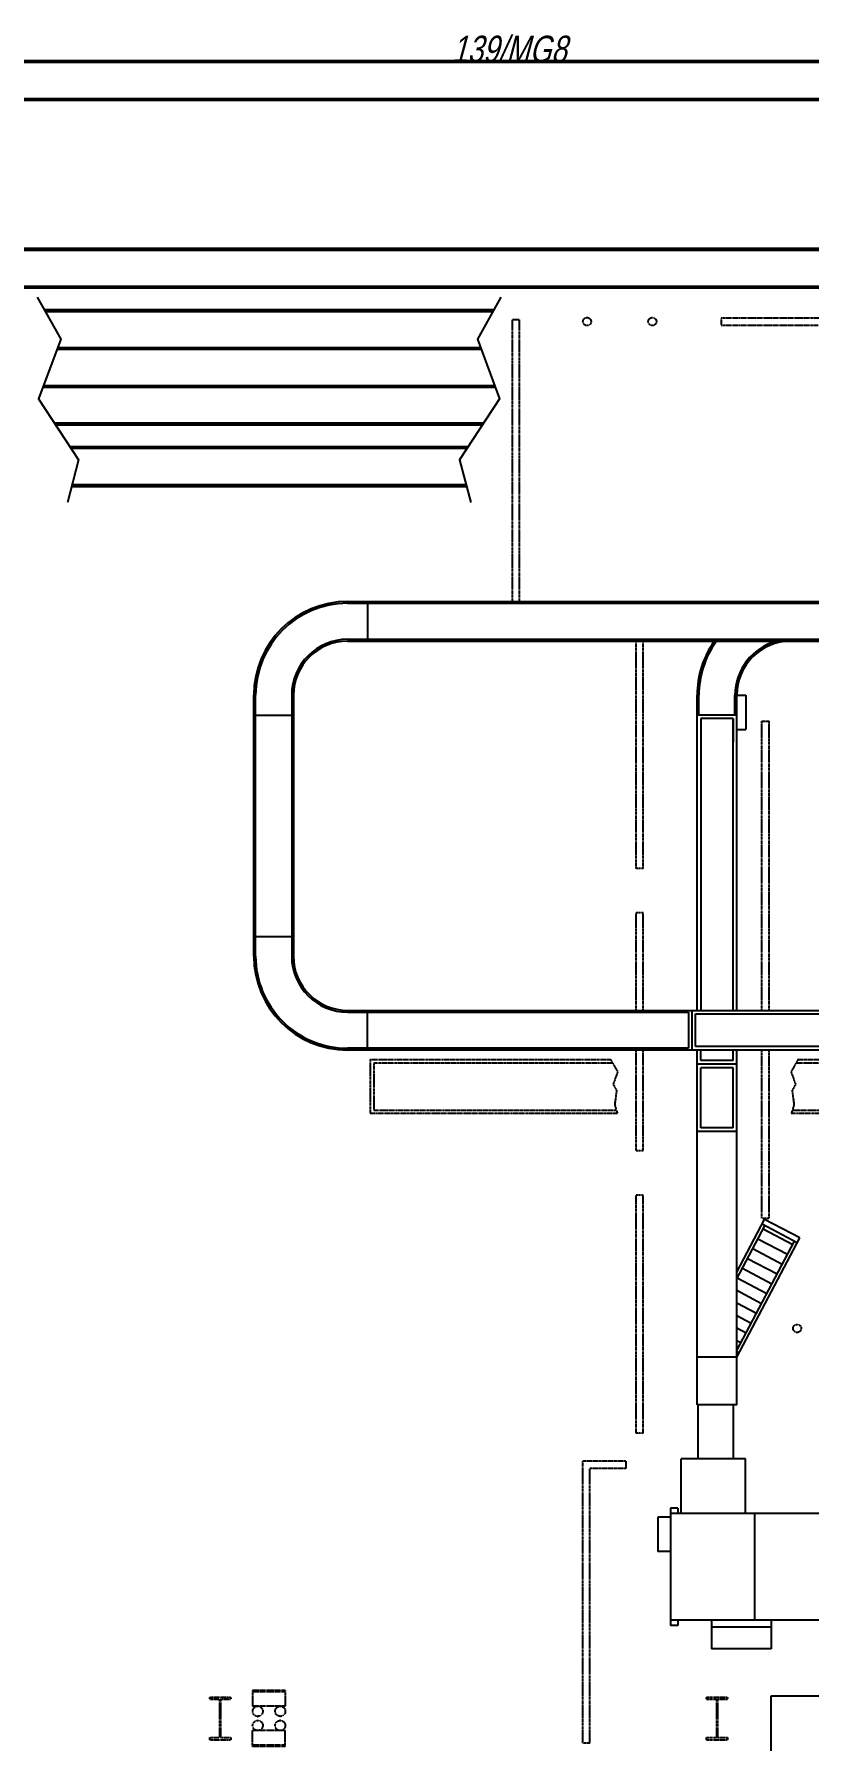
# Model space of a CAD drawing. Header units: millimetres. Extents: x -1732 to 458256, y -4349 to 130988.
# Drawn here: x 84873 to 95782, y 27918 to 52062 of the extents above; entities that cross this region are included whole.
import ezdxf

# ---------------------------------------------------------------- set-up
doc = ezdxf.new("R2010")
doc.units = ezdxf.units.MM
doc.header["$LTSCALE"] = 0.01
doc.header["$MEASUREMENT"] = 0
doc.linetypes.add('PHANTOM2', pattern=[31.75, 15.875, -3.175, 3.175, -3.175, 3.175, -3.175])
for name, color, linetype in [('F-E-EQP', 251, 'CONTINUOUS'), ('F-E-EQP-PH2', 251, 'PHANTOM2'), ('NODETEXTOLD', 5, 'CONTINUOUS'), ('S-E-ACI', 251, 'PHANTOM2')]:
    doc.layers.add(name, color=color, linetype=linetype)
doc.styles.add('TEXTXP', font='arial.ttf', dxfattribs={"width": 0.75, "oblique": 15})

msp = doc.modelspace()

# ---------------------------------------------------------------- linework, layer by layer
at = {"layer": 'F-E-EQP'}
for p, q in [((105878.06331, 51687.06744), (69474.48159, 51687.06744)), ((105878.06331, 51661.66709), (69474.48159, 51661.66709)), ((69474.55801, 51156.33542), (105877.86331, 51156.33542)), ((69474.55801, 51130.93507), (105877.86331, 51130.93507)), ((69474.55801, 49045.52592), (108540.2126, 49045.52592)), ((69474.55801, 49020.12557), (108540.2126, 49020.12557)), ((69474.75801, 48512.12627), (108540.2126, 48512.12627)), ((69474.75801, 48486.72592), (108540.2126, 48486.72592)), ((85012.32552, 48181.52592), (91347.49332, 48181.52592)), ((85026.56016, 48156.12557), (91333.25868, 48156.12557)), ((85191.7651, 47622.72592), (91168.05374, 47622.72592)), ((85201.17013, 47648.12627), (91158.64871, 47648.12627)), ((84994.19613, 47089.14747), (91365.62271, 47089.14747)), ((85003.60116, 47114.54782), (91356.21769, 47114.54782)), ((91200.79295, 46581.14817), (85159.02589, 46581.14817)), ((91184.09617, 46555.74782), (85175.72268, 46555.74782)), ((90983.47452, 46250.54782), (85376.34432, 46250.54782)), ((90966.77773, 46225.14747), (85393.04111, 46225.14747)), ((85398.83859, 45691.74782), (90960.98026, 45691.74782)), ((85405.54889, 45717.14817), (90954.26996, 45717.14817)), ((89286.55801, 44069.60198), (102140.51871, 44069.60198)), ((89286.55801, 44044.20163), (102162.90048, 44044.20163)), ((89565.95801, 44069.60198), (89565.95801, 43510.80198)), ((89286.55801, 43536.20233), (102359.24098, 43536.20233)), ((89286.55801, 43510.80198), (102372.88449, 43510.80198)), ((87965.75801, 39069.95332), (87965.75801, 42748.80198)), ((87991.15835, 39069.95209), (87991.15835, 42748.80198)), ((88499.15766, 42748.80198), (88499.15766, 39069.95332)), ((88524.55801, 42748.80198), (88524.55801, 39069.95332)), ((94209.75801, 38307.95332), (94209.75801, 42748.80198)), ((94235.15835, 42469.40198), (94235.15835, 42748.80198)), ((94743.15766, 42469.40198), (94743.15766, 42748.80198)), ((94768.55801, 38307.95332), (94768.55801, 42748.80198)), ((94768.55801, 42748.80198), (94895.55801, 42748.80198)), ((94895.55801, 42748.80198), (94895.55801, 42266.20198)), ((87965.75801, 42469.40198), (88524.55801, 42469.40198)), ((94768.55801, 42469.40198), (94209.75801, 42469.40198)), ((94717.75801, 42418.60163), (94260.55801, 42418.60163)), ((94260.55801, 42418.60163), (94260.55801, 38307.95332)), ((94717.75801, 38307.95332), (94717.75801, 42418.60163)), ((94717.75801, 42418.60163), (94717.75801, 42087.46648)), ((94768.55801, 42266.20198), (94895.55801, 42266.20198)), ((87965.75801, 39349.35332), (88524.55801, 39349.35332)), ((89286.55801, 38307.95332), (103633.23514, 38307.95332)), ((89286.55801, 38282.55298), (94087.15801, 38282.55298)), ((89565.95801, 37749.15332), (89565.95801, 38307.95332)), ((94087.15801, 38282.55298), (94087.15801, 37774.55367)), ((94137.95801, 37749.15332), (94137.95801, 38307.95332)), ((94188.75801, 37799.95332), (94188.75801, 38257.15332)), ((94188.75801, 38257.15332), (102981.08047, 38257.15332)), ((103815.20747, 37749.15332), (89286.55801, 37749.15332)), ((94087.15801, 37774.55367), (89286.55924, 37774.55367)), ((102981.08047, 37799.95332), (94188.75801, 37799.95332)), ((94209.75808, 32751.78434), (94209.75801, 37749.15332)), ((94260.55871, 37600.39644), (94260.55863, 37749.15332)), ((94717.75871, 37600.39644), (94717.75863, 37749.15332)), ((94768.55801, 32751.78548), (94768.55801, 37749.15332)), ((94768.55801, 37549.59609), (94209.75801, 37549.59609)), ((94717.75871, 37600.39644), (94260.55801, 37600.39644)), ((94717.75875, 37498.79574), (94260.55801, 37498.79574)), ((94260.55916, 36651.20233), (94260.55875, 37498.79574)), ((94717.75916, 36651.20233), (94717.75875, 37498.79574)), ((94768.55801, 36600.40198), (94209.75801, 36600.40198)), ((94717.75916, 36651.20233), (94260.55916, 36651.20233)), ((94768.55801, 34619.39012), (95160.26436, 35362.46894)), ((94768.55801, 34524.14372), (95163.62837, 35273.60417)), ((95618.62986, 35033.69185), (95124.33375, 35294.32337)), ((95654.56048, 35101.83741), (95160.26436, 35362.46894)), ((94768.55801, 33421.06389), (95654.56048, 35101.83741)), ((94768.55801, 33516.31029), (95579.34835, 35054.40413)), ((95067.09134, 35090.4705), (95482.83505, 34871.31547)), ((95140.01307, 35228.80523), (95555.75679, 35009.65021)), ((94921.24787, 34813.80102), (95336.99159, 34594.646)), ((94994.1696, 34952.13576), (95409.91332, 34732.98074)), ((94775.4044, 34537.13155), (95191.14812, 34317.97653)), ((94848.32614, 34675.46629), (95264.06985, 34456.31126)), ((94768.55801, 34363.96588), (95118.22638, 34179.64179)), ((94768.55801, 34187.1912), (95045.30465, 34041.30706)), ((94768.55801, 34010.41653), (94972.38292, 33902.97232)), ((94768.55801, 33833.64185), (94899.46118, 33764.63758)), ((94768.55801, 33656.86717), (94826.53945, 33626.30285)), ((94768.55801, 33421.06389), (94209.75801, 33421.06275)), ((94800.48725, 33481.61874), (94768.55801, 33498.45433)), ((94768.55801, 32751.78548), (94209.75808, 32751.78434)), ((94224.15498, 31986.78437), (94224.15342, 32751.78437)), ((94724.15498, 31986.78539), (94724.15342, 32751.78539)), ((94889.15498, 31986.78573), (93984.15498, 31986.78388)), ((93984.15656, 31216.78389), (93984.15498, 31986.78388)), ((94889.15656, 31216.78573), (94889.15498, 31986.78573)), ((93834.15666, 31166.78357), (93654.15666, 31166.7832)), ((93654.15666, 31166.7832), (93654.15765, 30681.7832)), ((93939.1564, 31291.78378), (93834.1564, 31291.78357)), ((93834.1564, 31291.78357), (93834.15977, 29641.7832)), ((96609.15656, 31216.78924), (93834.15656, 31216.78357)), ((93939.15656, 31216.78378), (93834.15656, 31216.78357)), ((93939.1564, 31291.78378), (93939.15656, 31216.78379)), ((95019.15656, 31216.786), (95019.15962, 29716.78563)), ((93834.15765, 30681.78357), (93654.15765, 30681.7832)), ((96609.15962, 29716.78888), (93834.15962, 29716.7832)), ((93939.15962, 29716.78342), (93939.15977, 29641.78342)), ((94414.15962, 29716.7844), (94414.16044, 29311.7844)), ((95254.15962, 29716.78611), (95254.16044, 29311.78611)), ((93939.15977, 29641.78342), (93834.15977, 29641.7832)), ((95254.15982, 29616.78611), (94414.15982, 29616.7844)), ((95254.16044, 29311.78611), (94414.16044, 29311.7844)), ((96479.15801, 28646.78228), (95249.15801, 28646.78228)), ((95249.15801, 28646.78228), (95249.15801, 27876.78228))]:
    msp.add_line(p, q, dxfattribs=at)
for points in [[(84915.01397, 48355.16906), (85244.9648, 47766.40341), (84933.26553, 46924.59099), (85497.69383, 46065.94226), (85339.0393, 45465.39097)], [(91444.80488, 48355.16906), (91114.85404, 47766.40341), (91426.55332, 46924.59099), (90862.12501, 46065.94226), (91020.77955, 45465.39097)]]:
    msp.add_lwpolyline(points, dxfattribs=at)
for centre, radius, start, end in [((89286.55801, 42748.80198), 1320.8, 90, 180), ((89286.55801, 42748.80198), 1295.39965, 90, 180), ((89286.55801, 42748.80198), 787.40035, 90, 180), ((89286.55801, 42748.80198), 762, 90, 180), ((95530.55801, 42748.80198), 1320.8, 144.765582016, 180), ((95530.55801, 42748.80198), 1295.39965, 144.765582016, 180), ((95530.55801, 42748.80198), 787.40035, 104.59264805, 180), ((95530.55801, 42748.80198), 762, 90, 180), ((89286.55801, 39069.95332), 1320.8, 180, 270), ((89286.55801, 39069.95332), 1295.39965, 179.999945316, 270.000054752), ((89286.55801, 39069.95332), 787.40035, 180, 270), ((89286.55801, 39069.95332), 762, 180, 270)]:
    msp.add_arc(centre, radius, start, end, dxfattribs=at)
at = {"layer": 'F-E-EQP-PH2'}
for p, q in [((94550.15801, 48064.13913), (96015.15801, 48064.13913)), ((94550.15801, 48064.13913), (94550.15801, 47962.13913)), ((91704.15801, 48036.78228), (91604.15801, 48036.78228)), ((91604.15801, 48036.78228), (91604.15801, 44069.60198)), ((91704.15801, 48036.78228), (91704.15801, 44069.60198)), ((94550.15801, 47962.13913), (95913.15801, 47962.13913)), ((93349.15316, 40309.06229), (93349.15316, 43510.80198)), ((93449.15316, 40309.06229), (93449.15316, 43510.80198)), ((95123.3313, 38307.95332), (95123.68486, 42381.78228)), ((95123.68486, 42381.78228), (95226.09604, 42381.78228)), ((95225.73038, 38307.95332), (95226.09604, 42381.78228)), ((93449.15316, 40309.06229), (93349.15316, 40309.06229)), ((93449.15316, 40309.06229), (93349.15316, 40309.06229)), ((93349.15316, 38307.95332), (93349.15316, 39684.06229)), ((93449.15316, 39684.06229), (93349.15316, 39684.06229)), ((93449.15316, 38307.95332), (93449.15316, 39684.06229)), ((93349.15316, 36329.06229), (93349.15316, 37749.15332)), ((93449.15316, 36329.06229), (93449.15316, 37749.15332)), ((95123.35801, 35381.78228), (95123.35801, 37749.15332)), ((95225.75801, 35381.78228), (95225.75801, 37749.15332)), ((89606.61781, 37615.45773), (89606.61781, 36853.45772)), ((89606.61781, 37615.45773), (92991.41191, 37615.45773)), ((93019.8454, 37565.49051), (89655.61781, 37565.49051)), ((89655.61781, 37565.49051), (89655.61781, 36902.66174)), ((104440.9993, 37565.49051), (95603.2004, 37565.49051)), ((95631.63388, 37615.45773), (104391.2361, 37615.45773)), ((93087.23008, 36853.45772), (89606.61781, 36853.45772)), ((89655.61781, 36902.66174), (93071.68617, 36902.66174)), ((105153.23611, 36853.45772), (95535.81571, 36853.45772)), ((95551.35963, 36902.66174), (105103.82807, 36902.66174)), ((93449.15316, 36329.06229), (93349.15316, 36329.06229)), ((93449.15316, 36329.06229), (93349.15316, 36329.06229)), ((93449.15316, 35704.06229), (93349.15316, 35704.06229)), ((93349.15316, 32349.06229), (93349.15316, 35704.06229)), ((93449.15316, 32349.06229), (93449.15316, 35704.06229)), ((95123.35801, 35381.78228), (95225.75801, 35381.78228)), ((93449.15316, 32349.06229), (93349.15316, 32349.06229)), ((93449.15316, 32349.06229), (93349.15316, 32349.06229)), ((92599.16315, 27984.06161), (92599.15505, 31954.06161)), ((93209.15505, 31954.06161), (92599.15505, 31954.06161)), ((93209.15526, 31854.06161), (93209.15505, 31954.06161)), ((92699.16315, 27984.06161), (92699.15526, 31854.06161)), ((93209.15526, 31854.06161), (92699.15526, 31854.06161)), ((88409.15801, 28726.21978), (87949.15801, 28726.21978)), ((87949.15801, 28726.21978), (87949.15801, 28503.21978)), ((88409.15801, 28707.21978), (87949.15801, 28707.21978)), ((88409.15801, 28503.21978), (87949.15801, 28503.21978)), ((88409.15801, 28726.21978), (88409.15801, 28503.21978)), ((88014.24551, 28360.34478), (88026.94551, 28360.34478)), ((88014.24551, 28303.21978), (88026.94551, 28303.21978)), ((88344.07051, 28360.34478), (88331.37051, 28360.34478)), ((88344.07051, 28303.21978), (88331.37051, 28303.21978)), ((88409.15801, 28160.34478), (87949.15801, 28160.34478)), ((87949.15801, 27937.34478), (87949.15801, 28160.34478)), ((88409.15801, 27937.34478), (88409.15801, 28160.34478)), ((88409.15801, 27956.34478), (87949.15801, 27956.34478)), ((88409.15801, 27937.34478), (87949.15801, 27937.34478)), ((92699.16315, 27984.06161), (92599.16315, 27984.06161))]:
    msp.add_line(p, q, dxfattribs=at)
for points in [[(92991.41191, 37615.45773), (93089.84919, 37442.47027), (93027.67869, 37266.38655), (93074.30696, 37178.3444), (93048.40245, 36976.36597), (93087.23008, 36853.45772)], [(95631.63388, 37615.45773), (95533.1966, 37442.47027), (95595.36711, 37266.38655), (95548.73884, 37178.3444), (95574.64335, 36976.36597), (95535.81571, 36853.45772)]]:
    msp.add_lwpolyline(points, dxfattribs=at)
for centre, radius in [((92659.15801, 48013.13913), 57), ((93579.15801, 48013.13913), 57), ((95618.55614, 33826.56298), 57), ((88020.59551, 28431.78228), 71.4375), ((88020.59551, 28431.78228), 71.4375), ((88337.72051, 28431.78228), 71.4375), ((88020.59551, 28231.78228), 71.4375), ((88020.59551, 28231.78228), 71.4375), ((88337.72051, 28231.78228), 71.4375)]:
    msp.add_circle(centre, radius, dxfattribs=at)
at = {"layer": 'S-E-ACI'}
for p, q in [((87339.44205, 28631.7832), (87339.44205, 28601.78174)), ((87339.44205, 28631.7832), (87639.41097, 28631.7832)), ((87339.44205, 28601.78174), (87481.94215, 28601.78174)), ((87481.94215, 28601.78174), (87481.94215, 28061.78282)), ((87496.93831, 28601.78174), (87496.93831, 28061.78282)), ((87496.93831, 28601.78174), (87639.41097, 28601.78174)), ((87639.41097, 28631.7832), (87639.41097, 28601.78174)), ((94339.25635, 28631.7832), (94639.2527, 28631.7832)), ((94339.25635, 28631.7832), (94339.25635, 28601.78174)), ((94339.25635, 28601.78174), (94481.78387, 28601.78174)), ((94481.78387, 28601.78174), (94481.78387, 28061.78282)), ((94496.78003, 28601.78174), (94496.78003, 28061.78282)), ((94496.78003, 28601.78174), (94639.2527, 28601.78174)), ((94639.2527, 28631.7832), (94639.2527, 28601.78174)), ((87339.44205, 28061.78282), (87481.94215, 28061.78282)), ((87339.44205, 28061.78282), (87339.44205, 28031.78135)), ((87339.44205, 28031.78135), (87639.41097, 28031.78135)), ((87496.93831, 28061.78282), (87639.41097, 28061.78282)), ((87639.41097, 28061.78282), (87639.41097, 28031.78135)), ((94339.25635, 28061.78282), (94339.25635, 28031.78135)), ((94339.25635, 28061.78282), (94481.78387, 28061.78282)), ((94339.25635, 28031.78135), (94639.2527, 28031.78135)), ((94496.78003, 28061.78282), (94639.2527, 28061.78282)), ((94639.2527, 28061.78282), (94639.2527, 28031.78135))]:
    msp.add_line(p, q, dxfattribs=at)

# ---------------------------------------------------------------- texts
at = {"layer": 'NODETEXTOLD', "style": 'TEXTXP', "oblique": 15, "width": 0.75}
msp.add_text('139/MG8', height=375, dxfattribs=at).set_placement((90753.25094, 51666.64401))

doc.saveas('drawing.dxf')
